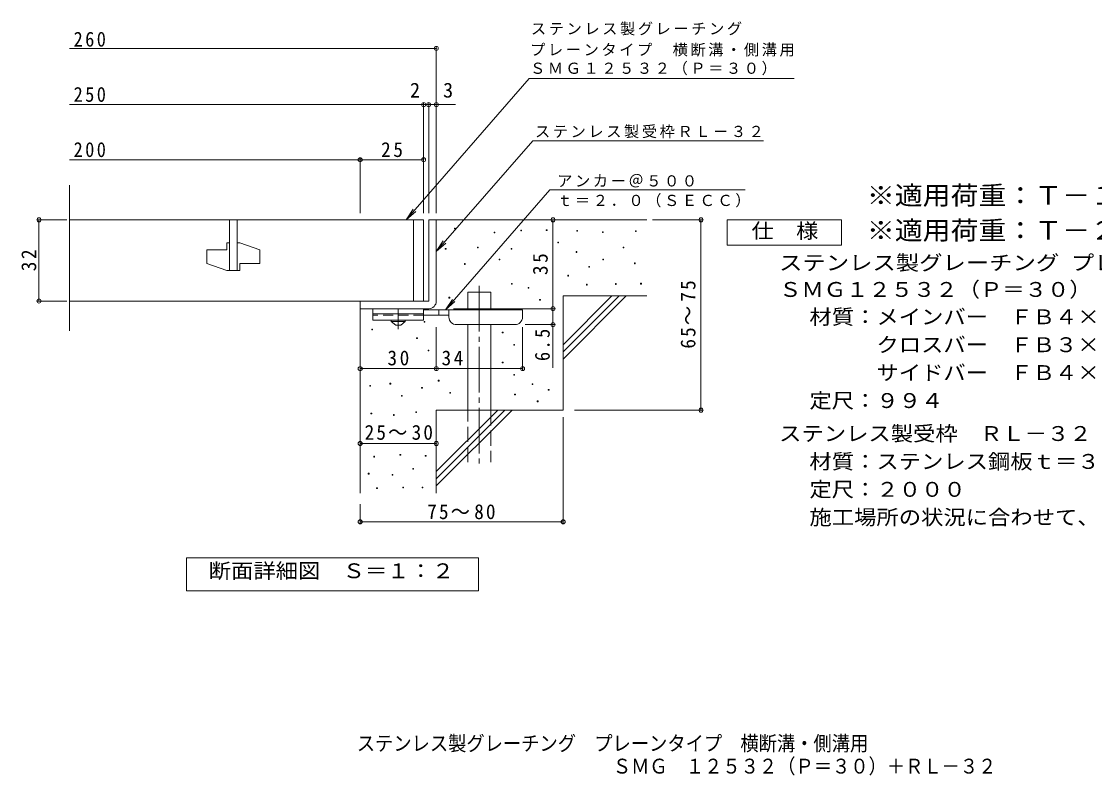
# Model space of a CAD drawing. Units: millimetres, scale not verified. Extents: x -302 to 337, y -274 to 226.
# Drawn here: x -302.2 to 120.8, y -274.4 to 22.8 of the extents above; entities that cross this region are included whole.
import ezdxf
from ezdxf.enums import TextEntityAlignment as Align

# ---------------------------------------------------------------- set-up
doc = ezdxf.new("R2010")
doc.units = ezdxf.units.MM
doc.header["$LTSCALE"] = 2
doc.header["$PDMODE"] = 32
doc.header["$PDSIZE"] = 1.6
for name, pattern in [('CHAIN1', [8, 5, -1, 1, -1]), ('CHAIN2', [12, 9, -1, 1, -1]), ('DASHED2', [3, 2, -1]), ('DASHED3', [4, 3, -1])]:
    doc.linetypes.add(name, pattern=pattern)
for name, color, linetype, lineweight in [('D-0', 7, 'Continuous', 9), ('D-1', 2, 'Continuous', 9), ('D-2', 3, 'Continuous', 9), ('D-4', 7, 'Continuous', 9), ('D-5', 7, 'Continuous', 9), ('D-6', 6, 'Continuous', 9), ('D-9', 4, 'Continuous', 9)]:
    doc.layers.add(name, color=color, linetype=linetype, lineweight=lineweight)
doc.layers.add('F-5_F-5ﾚｲﾔ', color=2, linetype='Continuous')
doc.styles.add('ＭＳ ゴシック', font='')
doc.styles.get('ＭＳ ゴシック').set_extended_font_data('MS Gothic')

msp = doc.modelspace()

# ---------------------------------------------------------------- linework, layer by layer
at = {"layer": 'D-0'}
for points in [[(-131.561, -58.911), (-131.561, -58.611), (-131.261, -58.611), (-131.261, -58.911)], [(-115.895, -60.532), (-115.895, -60.232), (-115.595, -60.232), (-115.595, -60.532)], [(-105.361, -59.721), (-105.361, -59.421), (-105.061, -59.421), (-105.061, -59.721)], [(-95.36, -59.612), (-95.36, -59.312), (-95.06, -59.312), (-95.06, -59.612)], [(-83.332, -59.816), (-83.332, -59.515), (-83.032, -59.515), (-83.032, -59.816)], [(-73.18, -60.357), (-73.18, -60.057), (-72.88, -60.057), (-72.88, -60.357)], [(-60.187, -59.951), (-60.187, -59.651), (-59.887, -59.651), (-59.887, -59.951)], [(-135.166, -66.973), (-135.166, -66.673), (-134.866, -66.673), (-134.866, -66.973)], [(-122.448, -66.433), (-122.448, -66.133), (-122.148, -66.133), (-122.148, -66.433)], [(-109.183, -66.974), (-109.183, -66.674), (-108.883, -66.674), (-108.883, -66.974)], [(-90.79, -64.409), (-90.79, -64.109), (-90.49, -64.109), (-90.49, -64.409)], [(-65.059, -66.448), (-65.059, -66.148), (-64.759, -66.148), (-64.759, -66.448)], [(-113.921, -71.17), (-113.921, -70.87), (-113.62, -70.87), (-113.62, -71.17)], [(-83.602, -68.207), (-83.602, -67.907), (-83.302, -67.907), (-83.302, -68.207)], [(-73.045, -71.185), (-73.045, -70.885), (-72.745, -70.885), (-72.745, -71.185)], [(-127.581, -72.933), (-127.581, -72.633), (-127.281, -72.633), (-127.281, -72.933)], [(-78.594, -74.027), (-78.594, -73.727), (-78.294, -73.727), (-78.294, -74.027)], [(-60.593, -72.674), (-60.593, -72.374), (-60.293, -72.374), (-60.293, -72.674)], [(-86.884, -77.524), (-86.884, -77.223), (-86.584, -77.223), (-86.584, -77.524)], [(-58.157, -80.659), (-58.157, -80.359), (-57.857, -80.359), (-57.857, -80.659)], [(-109.048, -80.78), (-109.048, -80.48), (-108.748, -80.48), (-108.748, -80.78)], [(-102.542, -82.277), (-102.542, -81.977), (-102.242, -81.977), (-102.242, -82.277)], [(-79.542, -81.065), (-79.542, -80.765), (-79.242, -80.765), (-79.242, -81.065)], [(-68.037, -80.795), (-68.037, -80.495), (-67.737, -80.495), (-67.737, -80.795)], [(-133.722, -86.191), (-133.722, -85.891), (-133.422, -85.891), (-133.422, -86.191)], [(-97.972, -87.074), (-97.972, -86.774), (-97.672, -86.774), (-97.672, -87.074)], [(-143.464, -95.713), (-143.464, -95.413), (-143.164, -95.413), (-143.164, -95.713)], [(-164.144, -98.688), (-164.144, -98.388), (-163.844, -98.388), (-163.844, -98.688)], [(-112.684, -99.946), (-112.684, -99.646), (-112.384, -99.646), (-112.384, -99.946)], [(-146.446, -102.176), (-146.446, -101.876), (-146.146, -101.876), (-146.146, -102.176)], [(-108.114, -104.744), (-108.114, -104.443), (-107.814, -104.443), (-107.814, -104.744)], [(-141.876, -106.973), (-141.876, -106.673), (-141.576, -106.673), (-141.576, -106.973)], [(-112.684, -111.779), (-112.684, -111.479), (-112.384, -111.479), (-112.384, -111.779)], [(-108.114, -116.576), (-108.114, -116.276), (-107.814, -116.276), (-107.814, -116.576)], [(-164.931, -120.921), (-164.931, -120.621), (-164.631, -120.621), (-164.631, -120.921)], [(-156.984, -120.072), (-156.984, -119.772), (-156.684, -119.772), (-156.684, -120.072)], [(-144.475, -121.75), (-144.475, -121.45), (-144.175, -121.45), (-144.175, -121.75)], [(-137.91, -118.895), (-137.91, -118.595), (-137.61, -118.595), (-137.61, -118.895)], [(-100.937, -120.317), (-100.937, -120.017), (-100.637, -120.017), (-100.637, -120.317)], [(-94.566, -122.467), (-94.566, -122.167), (-94.266, -122.167), (-94.266, -122.467)], [(-152.414, -124.87), (-152.414, -124.57), (-152.114, -124.57), (-152.114, -124.87)], [(-133.34, -123.692), (-133.34, -123.392), (-133.04, -123.392), (-133.04, -123.692)], [(-107.84, -124.378), (-107.84, -124.078), (-107.54, -124.078), (-107.54, -124.378)], [(-98.887, -127.059), (-98.887, -126.759), (-98.587, -126.759), (-98.587, -127.059)], [(-146.785, -131.35), (-146.785, -131.05), (-146.485, -131.05), (-146.485, -131.35)], [(-164.448, -131.807), (-164.448, -131.507), (-164.148, -131.507), (-164.148, -131.807)], [(-155.617, -132.416), (-155.617, -132.116), (-155.317, -132.116), (-155.317, -132.416)], [(-153.028, -148.099), (-153.028, -147.799), (-152.728, -147.799), (-152.728, -148.099)], [(-163.382, -148.861), (-163.382, -148.561), (-163.082, -148.561), (-163.082, -148.861)], [(-143.054, -148.48), (-143.054, -148.18), (-142.754, -148.18), (-142.754, -148.48)], [(-165.514, -155.56), (-165.514, -155.26), (-165.214, -155.26), (-165.214, -155.56)], [(-156.073, -156.017), (-156.073, -155.717), (-155.773, -155.717), (-155.773, -156.017)], [(-148.003, -153.657), (-148.003, -153.357), (-147.703, -153.357), (-147.703, -153.657)], [(-151.886, -160.966), (-151.886, -160.666), (-151.586, -160.666), (-151.586, -160.966)], [(-144.273, -160.966), (-144.273, -160.666), (-143.973, -160.666), (-143.973, -160.966)], [(-162.24, -161.27), (-162.24, -160.97), (-161.94, -160.97), (-161.94, -161.27)]]:
    msp.add_lwpolyline(points, close=True, dxfattribs=at)
at = {"layer": 'D-1'}
for p, q in [((-141.701, -55.378), (-141.701, -87.378)), ((-141.701, -55.378), (-138.701, -55.378)), ((-138.701, -87.378), (-138.701, -55.378)), ((-168.701, -87.378), (-141.701, -87.378)), ((-168.701, -90.378), (-168.701, -87.378)), ((-168.701, -90.378), (-141.701, -90.378))]:
    msp.add_line(p, q, dxfattribs=at)
msp.add_arc((-141.701, -87.378), 3, 270, 0, dxfattribs=at)
at = {"layer": 'D-2'}
for p, q in [((-283.234, -99.139), (-283.234, -41.639)), ((-143.701, -55.378), (-283.234, -55.378)), ((-220.201, -55.378), (-220.201, -75.378)), ((-217.201, -55.378), (-217.201, -75.378)), ((-147.701, -55.378), (-147.701, -87.378)), ((-143.701, -55.378), (-143.701, -87.378)), ((-229.201, -67.128), (-229.201, -72.628)), ((-229.201, -67.128), (-221.201, -67.128)), ((-221.201, -64.378), (-221.201, -67.128)), ((-220.201, -64.378), (-221.201, -64.378)), ((-216.201, -64.378), (-217.201, -64.378)), ((-216.201, -64.378), (-208.201, -67.128)), ((-208.201, -67.128), (-208.201, -72.628)), ((-229.201, -72.628), (-221.201, -75.378)), ((-216.201, -75.378), (-221.201, -75.378)), ((-216.201, -72.628), (-216.201, -75.378)), ((-216.201, -72.628), (-208.201, -72.628)), ((-283.234, -87.378), (-143.701, -87.378))]:
    msp.add_line(p, q, dxfattribs=at)
at = {"layer": 'D-4'}
for p, q in [((-138.701, -52.787), (-138.701, 12.795)), ((-283.234, 12.195), (-138.701, 12.195)), ((-283.234, -9.944), (-143.7, -9.944)), ((-143.7, -52.787), (-143.7, -9.344)), ((-143.7, -9.944), (-142.7, -9.944)), ((-142.7, -9.944), (-131.168, -9.944)), ((-141.7, -52.787), (-141.7, -9.344)), ((-283.234, -31.694), (-168.701, -31.694)), ((-168.701, -52.787), (-168.701, -31.094)), ((-168.701, -31.694), (-143.7, -31.694)), ((-284.304, -55.378), (-295.914, -55.378)), ((-295.315, -87.378), (-295.315, -55.378)), ((-92.708, -90.378), (-92.708, -55.378)), ((-53.495, -55.378), (-33.764, -55.378)), ((-34.364, -130.378), (-34.364, -55.378)), ((-284.304, -87.378), (-295.914, -87.378)), ((-131.898, -90.378), (-92.107, -90.378)), ((-92.708, -90.378), (-92.708, -113.728)), ((-92.108, -96.678), (-103.699, -96.678)), ((-138.699, -114.599), (-138.699, -97.678)), ((-104.699, -114.599), (-104.699, -97.678)), ((-84.253, -130.378), (-33.764, -130.378)), ((-88.7, -133.133), (-88.7, -174.995)), ((-168.701, -143.502), (-138.701, -143.502)), ((-168.701, -167.378), (-168.701, -174.995)), ((-168.701, -174.395), (-88.7, -174.395))]:
    msp.add_line(p, q, dxfattribs=at)
msp.add_lwpolyline([(-168.699, -113.999), (-138.699, -113.999), (-104.699, -113.999)], dxfattribs=at)
for p in [(-138.701, 12.195), (-143.7, -9.944), (-141.7, -9.944), (-138.701, -9.944), (-168.701, -31.694), (-143.7, -31.694), (-295.315, -55.378), (-92.708, -55.378), (-34.364, -55.378), (-295.315, -87.378), (-92.708, -90.378), (-92.708, -96.678), (-168.699, -113.999), (-138.699, -113.999), (-104.699, -113.999), (-34.364, -130.378), (-168.701, -143.502), (-138.701, -143.502), (-168.701, -174.395), (-88.7, -174.395)]:
    msp.add_point(p, dxfattribs=at)
at = {"layer": 'D-5'}
for p, q in [((-102.048, 0.345), (2.426, 0.345)), ((-100.683, -24.177), (-9.763, -24.177)), ((-135.077, -90.878), (-93.893, -43.56)), ((-17.014, -43.56), (-93.893, -43.56)), ((-150.548, -55.378), (-147.786, -51.211)), ((-138.701, -67.858), (-134.954, -64.547)), ((-135.077, -90.878), (-132.314, -86.71)), ((-135.077, -90.878), (-131.33, -87.567))]:
    msp.add_line(p, q, dxfattribs=at)
for points in [[(-102.048, 0.345), (-150.548, -55.378), (-146.801, -52.068)], [(-100.683, -24.177), (-138.701, -67.858), (-135.938, -63.69)]]:
    msp.add_lwpolyline(points, dxfattribs=at)
for points in [[(-23.987, -65.378), (-23.987, -55.378), (21.013, -55.378), (21.013, -65.378)], [(-237.099, -201.567), (-237.099, -188.567), (-122.099, -188.567), (-122.099, -201.567)]]:
    msp.add_lwpolyline(points, close=True, dxfattribs=at)
at = {"layer": 'D-6'}
for p, q in [((-138.701, -55.378), (-55.7, -55.378)), ((-126.242, -90.878), (-126.242, -83.878)), ((-126.242, -83.878), (-117.242, -83.878)), ((-117.242, -90.878), (-117.242, -83.878)), ((-88.701, -104.58), (-69.498, -85.378)), ((-88.701, -85.378), (-55.7, -85.378)), ((-88.701, -107.408), (-66.67, -85.378)), ((-88.701, -85.378), (-88.701, -130.378)), ((-88.701, -110.237), (-63.842, -85.378)), ((-168.701, -90.378), (-168.701, -163.108)), ((-126.242, -130.378), (-126.242, -96.678)), ((-117.242, -130.378), (-117.242, -96.678)), ((-138.701, -130.378), (-88.701, -130.378)), ((-138.701, -130.378), (-138.701, -163.108)), ((-138.701, -154.58), (-114.499, -130.378)), ((-138.701, -157.408), (-111.671, -130.378)), ((-138.701, -160.236), (-108.843, -130.378))]:
    msp.add_line(p, q, dxfattribs=at)
at = {"layer": 'D-6', "linetype": 'CHAIN2'}
msp.add_line((-121.742, -81.428), (-121.742, -153.045), dxfattribs=at)
at = {"layer": 'D-6', "linetype": 'DASHED3'}
for p, q in [((-126.242, -150.878), (-126.242, -130.378)), ((-117.242, -130.378), (-117.242, -150.878))]:
    msp.add_line(p, q, dxfattribs=at)
at = {"layer": 'D-9', "color": 3}
for p, q in [((-163.699, -90.378), (-163.699, -94.878)), ((-143.699, -90.378), (-163.699, -90.378)), ((-143.699, -92.378), (-163.699, -92.378)), ((-143.699, -90.378), (-143.699, -94.878)), ((-143.699, -94.878), (-163.699, -94.878))]:
    msp.add_line(p, q, dxfattribs=at)
at = {"layer": 'D-9', "color": 3, "linetype": 'DASHED2'}
msp.add_line((-143.699, -92.878), (-163.699, -92.878), dxfattribs=at)
at = {"layer": 'D-9', "linetype": 'CHAIN1'}
msp.add_line((-153.699, -98.426), (-153.699, -90.378), dxfattribs=at)
at = {"layer": 'D-9'}
for p, q in [((-104.699, -90.878), (-143.699, -90.878)), ((-133.694, -92.878), (-143.699, -92.878)), ((-137.699, -92.878), (-137.699, -90.878)), ((-133.699, -93.678), (-133.699, -90.878)), ((-104.699, -93.678), (-104.699, -90.878)), ((-130.699, -96.678), (-107.699, -96.678))]:
    msp.add_line(p, q, dxfattribs=at)
at = {"layer": 'D-9', "color": 2}
for p, q in [((-156.449, -95.378), (-156.449, -94.878)), ((-156.449, -95.378), (-154.699, -96.878)), ((-156.449, -95.378), (-150.949, -95.378)), ((-154.699, -96.878), (-152.699, -96.878)), ((-152.699, -96.878), (-150.949, -95.378)), ((-150.949, -95.378), (-150.949, -94.878))]:
    msp.add_line(p, q, dxfattribs=at)
at = {"layer": 'D-9'}
for centre, start, end in [((-130.699, -93.678), 180, 270), ((-107.699, -93.678), 270, 0)]:
    msp.add_arc(centre, 3, start, end, dxfattribs=at)

# ---------------------------------------------------------------- texts
at = {"layer": 'D-4', "color": 2, "style": 'ＭＳ ゴシック'}
for s, p in [('2', (-149.068, -8.944)), ('3', (-136.04, -8.944))]:
    msp.add_text(s, height=5.865, dxfattribs=at).set_placement(p, align=Align.BOTTOM_LEFT)
at = {"layer": 'D-4', "color": 2, "char_height": 5.865, "attachment_point": 7, "style": 'ＭＳ ゴシック'}
for s, insert in [('\\T1.27;\\W0.9;260', (-281.648, 12.806)), ('\\T1.27;\\W0.9;250', (-281.648, -8.944)), ('\\T1.27;\\W0.9;200', (-281.648, -30.694)), ('\\T1.27;\\W0.95;25', (-160.45, -30.694)), ('\\T1.27;\\W0.95;30', (-157.949, -112.799)), ('\\T1.27;\\W0.95;34', (-136.626, -112.799)), ('\\T1.22;\\W0.95;25～30', (-166.951, -142.132)), ('\\T1.22;\\W0.95;75～80', (-142.274, -173.395))]:
    msp.add_mtext(s, dxfattribs=dict(at, insert=insert))
at = {"layer": 'D-4', "color": 2, "char_height": 5.865, "attachment_point": 7, "rotation": 90, "style": 'ＭＳ ゴシック'}
for s, insert in [('\\T1.27;\\W0.95;32', (-296.315, -75.628)), ('\\T1.27;\\W0.95;35', (-94.708, -77.128)), ('\\T1.22;\\W0.95;65～75', (-36.47, -106.128)), ('\\T1.27;\\W0.9;6.5', (-93.908, -111.017))]:
    msp.add_mtext(s, dxfattribs=dict(at, insert=insert))
at = {"layer": 'D-5', "color": 3, "style": 'ＭＳ ゴシック', "width": 1.1}
for s, p in [('※適用荷重：Ｔ－１４（横断溝用）', (31.013, -51.597)), ('※適用荷重：Ｔ－２０（側溝用）', (31.013, -65.378))]:
    msp.add_text(s, height=7.331, dxfattribs=at).set_placement(p, align=Align.BOTTOM_LEFT)
at = {"layer": 'D-5', "color": 2, "style": 'ＭＳ ゴシック'}
for s, width, p in [('仕\u3000様', 1.1, (-14.487, -64.378)), ('ステンレス製グレーチング プレーンタイプ 横断溝・側溝用', 1.15, (-3.569, -76.962)), ('ＳＭＧ１２５３２（Ｐ＝３０）', 1.1, (-3.569, -87.498)), ('材質：メインバー\u3000ＦＢ４×３２（ＳＵＳ３０４）', 1.1, (8.373, -98.278)), ('\u3000\u3000\u3000クロスバー\u3000ＦＢ３×２０（ＳＵＳ３０４）', 1.1, (8.373, -109.278)), ('\u3000\u3000\u3000サイドバー\u3000ＦＢ４×３２（ＳＵＳ３０４）', 1.1, (8.373, -120.278)), ('定尺：９９４', 1.1, (8.373, -131.278)), ('ステンレス製受枠\u3000ＲＬ－３２', 1.1, (-3.569, -144.278)), ('材質：ステンレス鋼板ｔ＝３．０（ＳＵＳ３０４）', 1.1, (8.373, -155.278)), ('定尺：２０００', 1.1, (8.373, -166.278)), ('施工場所の状況に合わせて、アンカーをプライヤー等で折り曲げてご使用ください。', 1.1, (8.373, -177.278)), ('断面詳細図\u3000Ｓ＝１：２', 1.1, (-228.414, -198.373))]:
    msp.add_text(s, height=5.865, dxfattribs=dict(at, width=width)).set_placement(p, align=Align.BOTTOM_LEFT)
at = {"layer": 'D-5', "char_height": 4.399, "attachment_point": 7, "style": 'ＭＳ ゴシック'}
for s, insert in [('\\T1.17;ステンレス製グレーチング', (-101.386, 17.279)), ('\\T1.17;プレーンタイプ\u3000横断溝・側溝用', (-101.696, 8.947)), ('\\T1.17;ＳＭＧ１２５３２（Ｐ＝３０）', (-101.739, 1.603)), ('\\T1.17;ステンレス製受枠ＲＬ－３２', (-99.805, -23.225)), ('\\T1.17;アンカー＠５００', (-91.045, -42.628)), ('\\T1.17;ｔ＝２．０（ＳＥＣＣ）', (-91.045, -50.492))]:
    msp.add_mtext(s, dxfattribs=dict(at, insert=insert))
at = {"layer": 'F-5_F-5ﾚｲﾔ', "style": 'ＭＳ ゴシック', "width": 0.9}
for s, p in [('ステンレス製グレーチング\u3000プレーンタイプ\u3000横断溝・側溝用', (-170.027, -266.369)), ('ＳＭＧ\u3000１２５３２（Ｐ＝３０）＋ＲＬ－３２', (-69.108, -275.356))]:
    msp.add_text(s, height=5.865, dxfattribs=at).set_placement(p, align=Align.BOTTOM_LEFT)

doc.saveas('drawing.dxf')
